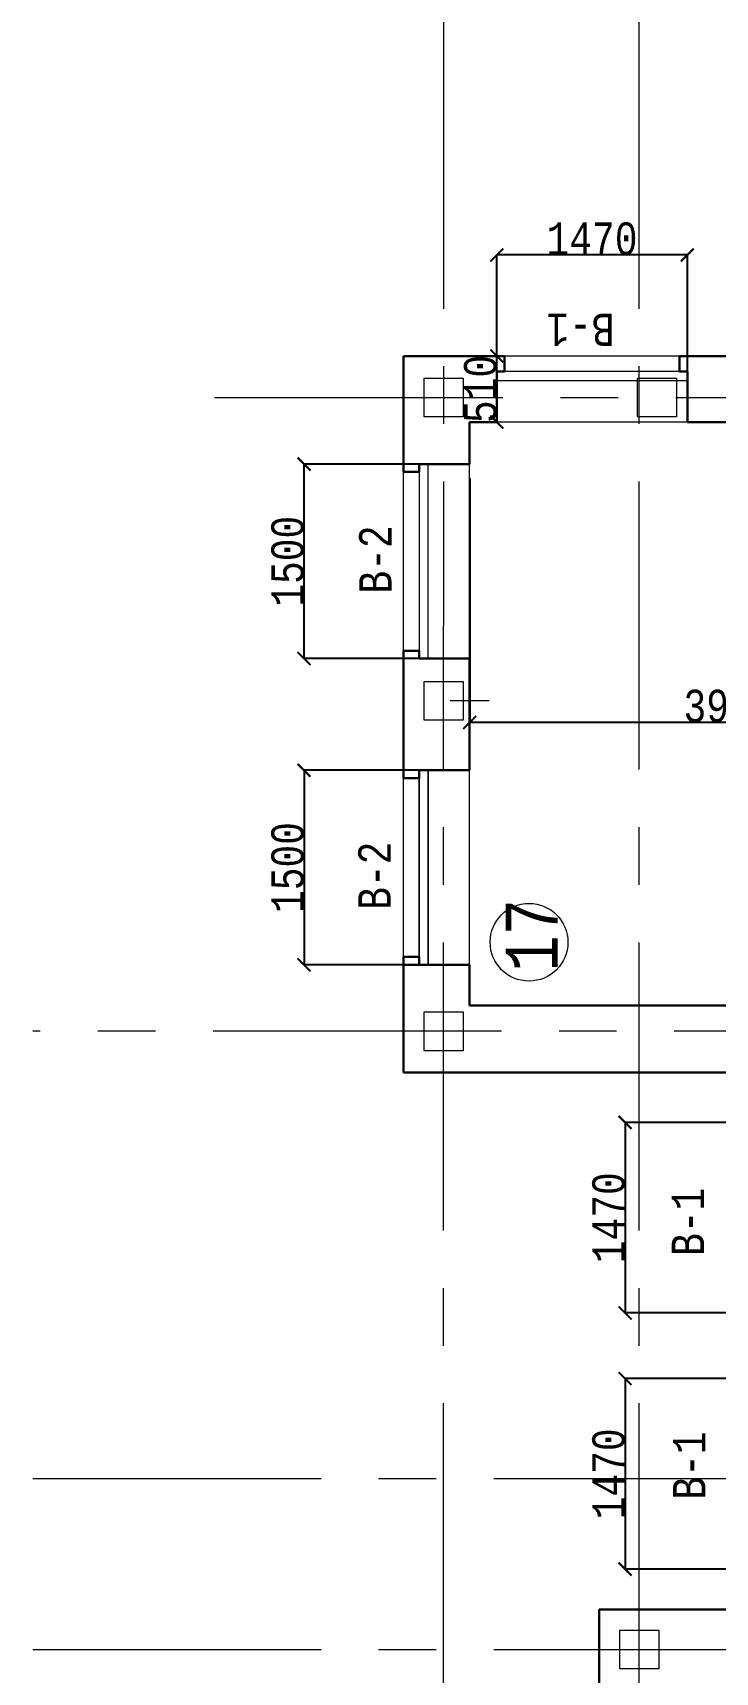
# Model space of a CAD drawing. Header units: millimetres. Extents: x -689206 to 4969298, y -1019800 to 703299.
# Drawn here: x -182620 to -177358, y -456011 to -443362 of the extents above; entities that cross this region are included whole.
import ezdxf

# ---------------------------------------------------------------- set-up
doc = ezdxf.new("R2010")
doc.units = ezdxf.units.MM
doc.linetypes.add('осеваяX2', pattern=[101.6, 63.5, -12.7, 12.7, -12.7])
for name, color, linetype, lineweight in [('ОКНА', 250, 'Continuous', 20), ('РАЗМЕРЫ', 7, 'Continuous', 9), ('Слой1', 7, 'Continuous', 30), ('стены', 7, 'Continuous', 20)]:
    doc.layers.add(name, color=color, linetype=linetype, lineweight=lineweight)
doc.layers.add('четотам', color=7, linetype='Continuous')
doc.styles.add('Аннотативный', font='isocteur.ttf', dxfattribs={"width": 0.7, "height": 250})
doc.dimstyles.new('Аннотативный', dxfattribs={"dimscale": 0, "dimtxt": 250, "dimasz": 100, "dimexe": 1.25, "dimexo": 0.625, "dimtad": 1, "dimdec": 0, "dimtxsty": 'Аннотативный', "dimblk": 'ARCHTICK', "dimcen": 2.5, "dimadec": 0, "dimazin": 0, "dimtfac": 1, "dimtdec": 0, "dimtmove": 0, "dimatfit": 3, "dimfxl": 1, "dimarcsym": 0})

# ---------------------------------------------------------------- blocks, each defined once
blk = doc.blocks.new('_ArchTick')
at = {"color": 0, "linetype": 'ByBlock', "const_width": 0.15}
blk.add_lwpolyline([(-0.5, -0.5), (0.5, 0.5)], dxfattribs=at)
blk = doc.blocks.new('*D3018')
at = {"layer": 'Defpoints', "color": 0, "lineweight": 30, "transparency": 16777216}
for p in [(-179253, -449052), (-180529, -450552), (-179253, -450552)]:
    blk.add_point(p, dxfattribs=at)
at = {"layer": 'стены', "color": 0, "lineweight": -2, "transparency": 16777216}
for p, q in [((-179254, -449052), (-180530, -449052)), ((-180529, -449052), (-180529, -450552)), ((-179254, -450552), (-180530, -450552))]:
    blk.add_line(p, q, dxfattribs=at)
at = {"layer": 'стены', "color": 0, "lineweight": -2, "transparency": 16777216, "xscale": 100, "yscale": 100, "zscale": 100}
for p, rotation in [((-180529, -449052), 90), ((-180529, -450552), 270)]:
    blk.add_blockref('_ArchTick', p, dxfattribs=dict(at, rotation=rotation))
at = {"layer": 'стены', "color": 0, "lineweight": 5, "transparency": 16777216, "insert": (-180654, -449802), "char_height": 250, "attachment_point": 5, "rotation": 90, "style": 'Аннотативный'}
blk.add_mtext('1500', dxfattribs=at)
blk = doc.blocks.new('*D3019')
at = {"layer": 'Defpoints', "color": 0, "lineweight": 30, "transparency": 16777216}
for p in [(-176743, -451769), (-178053, -453239), (-176743, -453239)]:
    blk.add_point(p, dxfattribs=at)
at = {"layer": 'стены', "color": 0, "lineweight": -2, "transparency": 16777216}
for p, q in [((-176744, -451769), (-178055, -451769)), ((-178053, -451769), (-178053, -453239)), ((-176744, -453239), (-178055, -453239))]:
    blk.add_line(p, q, dxfattribs=at)
at = {"layer": 'стены', "color": 0, "lineweight": -2, "transparency": 16777216, "xscale": 100, "yscale": 100, "zscale": 100}
for p, rotation in [((-178053, -451769), 90), ((-178053, -453239), 270)]:
    blk.add_blockref('_ArchTick', p, dxfattribs=dict(at, rotation=rotation))
at = {"layer": 'стены', "color": 0, "lineweight": 5, "transparency": 16777216, "insert": (-178179, -452504), "char_height": 250, "attachment_point": 5, "rotation": 90, "style": 'Аннотативный'}
blk.add_mtext('1470', dxfattribs=at)
blk = doc.blocks.new('*D3020')
at = {"layer": 'Defpoints', "color": 0, "lineweight": 30, "transparency": 16777216}
for p in [(-176743, -453745), (-178053, -455215), (-176743, -455215)]:
    blk.add_point(p, dxfattribs=at)
at = {"layer": 'стены', "color": 0, "lineweight": -2, "transparency": 16777216}
for p, q in [((-176744, -453745), (-178055, -453745)), ((-178053, -453745), (-178053, -455215)), ((-176744, -455215), (-178055, -455215))]:
    blk.add_line(p, q, dxfattribs=at)
at = {"layer": 'стены', "color": 0, "lineweight": -2, "transparency": 16777216, "xscale": 100, "yscale": 100, "zscale": 100}
for p, rotation in [((-178053, -453745), 90), ((-178053, -455215), 270)]:
    blk.add_blockref('_ArchTick', p, dxfattribs=dict(at, rotation=rotation))
at = {"layer": 'стены', "color": 0, "lineweight": 5, "transparency": 16777216, "insert": (-178179, -454480), "char_height": 250, "attachment_point": 5, "rotation": 90, "style": 'Аннотативный'}
blk.add_mtext('1470', dxfattribs=at)
blk = doc.blocks.new('*D3029')
at = {"layer": 'Defpoints', "color": 0, "lineweight": 30, "transparency": 16777216}
for p in [(-180529, -446689), (-179641, -446689), (-179641, -448189)]:
    blk.add_point(p, dxfattribs=at)
at = {"layer": 'стены', "color": 0, "lineweight": -2, "transparency": 16777216}
for p, q in [((-179642, -446689), (-180530, -446689)), ((-180529, -448189), (-180529, -446689)), ((-179642, -448189), (-180530, -448189))]:
    blk.add_line(p, q, dxfattribs=at)
at = {"layer": 'стены', "color": 0, "lineweight": -2, "transparency": 16777216, "xscale": 100, "yscale": 100, "zscale": 100}
for p, rotation in [((-180529, -446689), 90), ((-180529, -448189), 270)]:
    blk.add_blockref('_ArchTick', p, dxfattribs=dict(at, rotation=rotation))
at = {"layer": 'стены', "color": 0, "lineweight": 5, "transparency": 16777216, "insert": (-180654, -447439), "char_height": 250, "attachment_point": 5, "rotation": 90, "style": 'Аннотативный'}
blk.add_mtext('1500', dxfattribs=at)
blk = doc.blocks.new('*D3007')
at = {"layer": 'Defpoints', "color": 0, "lineweight": 30, "transparency": 16777216}
for p in [(-179043, -445076), (-179043, -446365), (-177573, -446365)]:
    blk.add_point(p, dxfattribs=at)
at = {"layer": 'РАЗМЕРЫ', "color": 0, "lineweight": -2, "transparency": 16777216}
for p, q in [((-179043, -446365), (-179043, -445075)), ((-177573, -445076), (-179043, -445076)), ((-177573, -446365), (-177573, -445075))]:
    blk.add_line(p, q, dxfattribs=at)
at = {"layer": 'РАЗМЕРЫ', "color": 0, "lineweight": -2, "transparency": 16777216, "xscale": 100, "yscale": 100, "zscale": 100, "rotation": 180}
blk.add_blockref('_ArchTick', (-179043, -445076), dxfattribs=at)
at = {"layer": 'РАЗМЕРЫ', "color": 0, "lineweight": -2, "transparency": 16777216, "xscale": 100, "yscale": 100, "zscale": 100}
blk.add_blockref('_ArchTick', (-177573, -445076), dxfattribs=at)
at = {"layer": 'РАЗМЕРЫ', "color": 0, "lineweight": 5, "transparency": 16777216, "insert": (-178308, -444951), "char_height": 250, "attachment_point": 5, "style": 'Аннотативный'}
blk.add_mtext('1470', dxfattribs=at)
blk = doc.blocks.new('*D3130')
at = {"layer": 'Defpoints', "color": 0, "linetype": 'ByBlock', "lineweight": 30, "transparency": 16777216}
for p in [(-179043, -445855), (-179043, -445855), (-179043, -446365)]:
    blk.add_point(p, dxfattribs=at)
at = {"layer": 'РАЗМЕРЫ', "color": 0, "linetype": 'ByBlock', "lineweight": -2, "transparency": 16777216}
for p, q in [((-179043, -445855), (-179044, -445855)), ((-179043, -446365), (-179043, -445855)), ((-179043, -446365), (-179044, -446365))]:
    blk.add_line(p, q, dxfattribs=at)
at = {"layer": 'РАЗМЕРЫ', "color": 0, "linetype": 'ByBlock', "lineweight": -2, "transparency": 16777216, "xscale": 100, "yscale": 100, "zscale": 100}
for p, rotation in [((-179043, -445855), 90), ((-179043, -446365), 270)]:
    blk.add_blockref('_ArchTick', p, dxfattribs=dict(at, rotation=rotation))
at = {"layer": 'РАЗМЕРЫ', "color": 0, "linetype": 'ByBlock', "lineweight": 20, "transparency": 16777216, "insert": (-179168, -446110), "char_height": 250, "attachment_point": 5, "rotation": 90, "style": 'Аннотативный'}
blk.add_mtext('510', dxfattribs=at)
blk = doc.blocks.new('*D3131')
at = {"layer": 'Defpoints', "color": 0, "linetype": 'ByBlock', "lineweight": 30, "transparency": 16777216}
for p in [(-175253, -446365), (-179251, -446798), (-179251, -448683)]:
    blk.add_point(p, dxfattribs=at)
at = {"layer": 'РАЗМЕРЫ', "color": 0, "linetype": 'ByBlock', "lineweight": -2, "transparency": 16777216}
for p, q in [((-175253, -446366), (-175253, -448684)), ((-179251, -446799), (-179251, -448684)), ((-175253, -448683), (-179251, -448683))]:
    blk.add_line(p, q, dxfattribs=at)
at = {"layer": 'РАЗМЕРЫ', "color": 0, "linetype": 'ByBlock', "lineweight": -2, "transparency": 16777216, "xscale": 100, "yscale": 100, "zscale": 100, "rotation": 180}
blk.add_blockref('_ArchTick', (-179251, -448683), dxfattribs=at)
at = {"layer": 'РАЗМЕРЫ', "color": 0, "linetype": 'ByBlock', "lineweight": -2, "transparency": 16777216, "xscale": 100, "yscale": 100, "zscale": 100}
blk.add_blockref('_ArchTick', (-175253, -448683), dxfattribs=at)
at = {"layer": 'РАЗМЕРЫ', "color": 0, "linetype": 'ByBlock', "lineweight": 5, "transparency": 16777216, "insert": (-177252, -448557), "char_height": 250, "attachment_point": 5, "style": 'Аннотативный'}
blk.add_mtext('3998', dxfattribs=at)

msp = doc.modelspace()

# ---------------------------------------------------------------- linework, layer by layer
at = {"layer": 'ОКНА'}
for p, q in [((-178982.7, -445975.5), (-179042.7, -445975.5)), ((-179042.7, -445975.5), (-179042.7, -446045.5))]:
    msp.add_line(p, q, dxfattribs=at)
at = {"layer": 'ОКНА', "lineweight": 13}
for p, q in [((-177632.7, -445975.5), (-178982.7, -445975.5)), ((-179042.7, -446045.5), (-177572.7, -446045.5))]:
    msp.add_line(p, q, dxfattribs=at)
at = {"layer": 'РАЗМЕРЫ', "linetype": 'осеваяX2', "lineweight": 5, "ltscale": 35}
for p, q in [((-179452.9, -491718.3), (-179451.7, -424515.6)), ((-132779.1, -451065.5), (-182620.4, -451065.5)), ((-182620.4, -455835.5), (-132779.1, -455835.5))]:
    msp.add_line(p, q, dxfattribs=at)
at = {"layer": 'РАЗМЕРЫ', "lineweight": 15}
for p, q in [((-177632.7, -445855.5), (-178982.7, -445855.5)), ((-177572.7, -446365.5), (-179042.7, -446365.5))]:
    msp.add_line(p, q, dxfattribs=at)
at = {"layer": 'Слой1'}
for p, q in [((-178982.7, -445975.5), (-178982.7, -445855.5)), ((-178982.7, -445855.5), (-178982.7, -445975.5)), ((-177572.7, -445855.5), (-177632.7, -445855.5)), ((-177632.7, -445855.5), (-177632.7, -445975.5)), ((-179042.7, -446365.5), (-179042.7, -445975.5)), ((-179042.7, -445975.5), (-178982.7, -445975.5)), ((-177632.7, -445975.5), (-177572.7, -445975.5)), ((-177572.7, -445975.5), (-177572.7, -446365.5))]:
    msp.add_line(p, q, dxfattribs=at)
at = {"layer": 'стены', "linetype": 'осеваяX2', "lineweight": 5, "ltscale": 35}
for p, q in [((-177943.4, -491718.3), (-177943.4, -424515.6)), ((-181218.9, -446175.5), (-132779.1, -446175.5)), ((-182620.4, -454515.6), (-132779.1, -454515.6))]:
    msp.add_line(p, q, dxfattribs=at)
at = {"layer": 'стены', "lineweight": 30}
for p, q in [((-178982.7, -445855.5), (-179761.4, -445855.5)), ((-179761.4, -446749.5), (-179761.4, -445855.5)), ((-178982.7, -445855.5), (-179253.4, -445855.5)), ((-177084.7, -445855.5), (-177632.7, -445855.5)), ((-177084.7, -445855.5), (-177632.7, -445855.5)), ((-179253.4, -446365.5), (-179042.7, -446365.5)), ((-179253.4, -446689.5), (-179253.4, -446365.5)), ((-177572.7, -446365.5), (-177144.7, -446365.5)), ((-179641.4, -446749.5), (-179761.4, -446749.5)), ((-179253.4, -446689.5), (-179641.4, -446689.5)), ((-179641.4, -446689.5), (-179641.4, -446749.5)), ((-179641.4, -448129.5), (-179761.4, -448129.5)), ((-179761.4, -448129.5), (-179761.4, -449111.6)), ((-179641.4, -448189.5), (-179641.4, -448129.5)), ((-179253.4, -448189.5), (-179641.4, -448189.5)), ((-179253.4, -449051.6), (-179253.4, -448189.5)), ((-179641.4, -449111.6), (-179761.4, -449111.6)), ((-179253.4, -449051.6), (-179641.4, -449051.6)), ((-179641.4, -449051.6), (-179641.4, -449111.6)), ((-179641.4, -450491.6), (-179761.4, -450491.6)), ((-179761.4, -451383.5), (-179761.4, -450491.6)), ((-179641.4, -450551.6), (-179641.4, -450491.6)), ((-179253.4, -450551.6), (-179641.4, -450551.6)), ((-179253.4, -450551.6), (-179253.4, -450865.5)), ((-179253.4, -450865.5), (-175253.4, -450865.5)), ((-179761.4, -451383.5), (-177253.4, -451383.5)), ((-178253.4, -455885.5), (-178253.4, -455525.5)), ((-177253.4, -455525.5), (-178253.4, -455525.5)), ((-178253.4, -456943.7), (-178253.4, -455525.5))]:
    msp.add_line(p, q, dxfattribs=at)
at = {"layer": 'стены', "color": 152, "lineweight": 30, "true_color": 0x2776bb}
for p, q in [((-179042.7, -446005.5), (-179042.7, -446365.5)), ((-177572.7, -446365.5), (-177572.7, -446005.5)), ((-179253.4, -449051.6), (-179611.4, -449051.6)), ((-179253.4, -450551.6), (-179611.4, -450551.6))]:
    msp.add_line(p, q, dxfattribs=at)
at = {"layer": 'стены', "lineweight": 13}
for p, q in [((-179761.4, -448129.5), (-179761.4, -446749.5)), ((-179641.4, -446749.5), (-179641.4, -448189.5)), ((-179571.4, -448189.5), (-179571.4, -446689.5)), ((-179253.4, -448189.5), (-179253.4, -446689.5)), ((-179641.4, -450551.6), (-179641.4, -449051.6)), ((-179641.4, -449111.6), (-179641.4, -450551.6)), ((-179571.4, -449051.6), (-179571.4, -450551.6)), ((-179571.4, -450551.6), (-179571.4, -449051.6))]:
    msp.add_line(p, q, dxfattribs=at)
at = {"layer": 'стены', "color": 152, "lineweight": 25, "true_color": 0x2776bb}
msp.add_line((-179253.4, -448189.5), (-179508.4, -448189.5), dxfattribs=at)
at = {"layer": 'стены'}
for p, q in [((-179251.4, -448665.6), (-179251.4, -448365.6)), ((-179101.4, -448515.6), (-179401.4, -448515.6))]:
    msp.add_line(p, q, dxfattribs=at)
at = {"layer": 'стены', "color": 7, "lineweight": 25, "true_color": 0xffffff}
for p, q in [((-179641.4, -449111.6), (-179761.4, -449111.6)), ((-179641.4, -449051.6), (-179641.4, -449111.6)), ((-179641.4, -449051.6), (-179571.4, -449051.6)), ((-179641.4, -450491.6), (-179761.4, -450491.6)), ((-179761.4, -450551.6), (-179641.4, -450551.6)), ((-179641.4, -450551.6), (-179641.4, -450491.6))]:
    msp.add_line(p, q, dxfattribs=at)
at = {"layer": 'стены', "lineweight": 15}
for p, q in [((-179761.4, -450491.6), (-179761.4, -449111.6)), ((-179253.4, -450551.6), (-179253.4, -449051.6))]:
    msp.add_line(p, q, dxfattribs=at)
at = {"layer": 'стены', "lineweight": 25}
msp.add_line((-179253.4, -450551.6), (-179508.4, -450551.6), dxfattribs=at)
at = {"layer": 'стены', "lineweight": 20}
for points in [[(-179602.1, -446325.5), (-179602.1, -446025.5), (-179302.1, -446025.5), (-179302.1, -446325.5)], [(-177957.8, -446325.5), (-177957.8, -446025.5), (-177657.8, -446025.5), (-177657.8, -446325.5)], [(-179602.1, -448665.6), (-179602.1, -448365.6), (-179302.1, -448365.6), (-179302.1, -448665.6)], [(-179602.2, -451215.5), (-179602.2, -450915.5), (-179302.2, -450915.5), (-179302.2, -451215.5)], [(-178093.4, -455985.5), (-178093.4, -455685.5), (-177793.4, -455685.5), (-177793.4, -455985.5)]]:
    msp.add_lwpolyline(points, close=True, dxfattribs=at)
at = {"layer": 'четотам', "lineweight": 13}
msp.add_circle((-178793.7, -450378.3), 300, dxfattribs=at)

# ---------------------------------------------------------------- texts
at = {"layer": 'РАЗМЕРЫ', "lineweight": 20, "ltscale": 150, "char_height": 250, "width": 922.913, "attachment_point": 1, "style": 'Аннотативный'}
for s, insert, rotation in [('В-1', (-178133.7, -445778.3), 180), ('В-2', (-180103.7, -447688.3), 90), ('В-2', (-180110.4, -450128.3), 90), ('В-1', (-177693.7, -452798.3), 90), ('В-1', (-177683.7, -454678.3), 90)]:
    msp.add_mtext(s, dxfattribs=dict(at, insert=insert, rotation=rotation))
at = {"layer": 'РАЗМЕРЫ', "lineweight": 13, "ltscale": 150, "insert": (-178973.6, -450606.3), "char_height": 401.1, "width": 1460, "attachment_point": 1, "rotation": 90, "style": 'Аннотативный'}
msp.add_mtext('17', dxfattribs=at)

# ---------------------------------------------------------------- dimensions: what is measured, and where the dimension line sits
at = {"layer": 'РАЗМЕРЫ', "lineweight": 5}
dim = msp.add_linear_dim(base=(-179042.7, -445076.4), p1=(-177572.7, -446365.5), p2=(-179042.7, -446365.5), angle=180, dimstyle='Аннотативный', dxfattribs=at)
dim.commit()
dim.dimension.update_dxf_attribs({"geometry": '*D3007', "text_midpoint": (-178307.7, -444950.8)})
at = {"layer": 'РАЗМЕРЫ', "linetype": 'ByBlock', "lineweight": 20}
dim = msp.add_linear_dim(base=(-179042.7, -445855.5), p1=(-179042.7, -446365.5), p2=(-179042.7, -445855.5), angle=90, dimstyle='Аннотативный', dxfattribs=at)
dim.commit()
dim.dimension.update_dxf_attribs({"geometry": '*D3130', "text_midpoint": (-179168.3, -446110.5)})
at = {"layer": 'РАЗМЕРЫ', "linetype": 'ByBlock', "lineweight": 5}
dim = msp.add_linear_dim(base=(-179251.4, -448682.8), p1=(-175253.4, -446365.5), p2=(-179251.4, -446798.3), angle=180, dimstyle='Аннотативный', dxfattribs=at)
dim.commit()
dim.dimension.update_dxf_attribs({"geometry": '*D3131', "text_midpoint": (-177252.4, -448557.2)})
at = {"layer": 'стены', "lineweight": 5}
for base, p1, p2, picture, middle in [((-180528.7, -446689.5), (-179641.4, -448189.5), (-179641.4, -446689.5), '*D3029', (-180654.3, -447439.5)), ((-180528.7, -450551.6), (-179253.4, -449051.6), (-179253.4, -450551.6), '*D3018', (-180654.3, -449801.6)), ((-178053.4, -453238.5), (-176743.4, -451768.5), (-176743.4, -453238.5), '*D3019', (-178179.1, -452503.5)), ((-178053.4, -455215.2), (-176743.4, -453745.2), (-176743.4, -455215.2), '*D3020', (-178179.1, -454480.2))]:
    dim = msp.add_linear_dim(base=base, p1=p1, p2=p2, angle=90, dimstyle='Аннотативный', dxfattribs=at)
    dim.commit()
    dim.dimension.update_dxf_attribs({"geometry": picture, "text_midpoint": middle})

doc.saveas('drawing.dxf')
